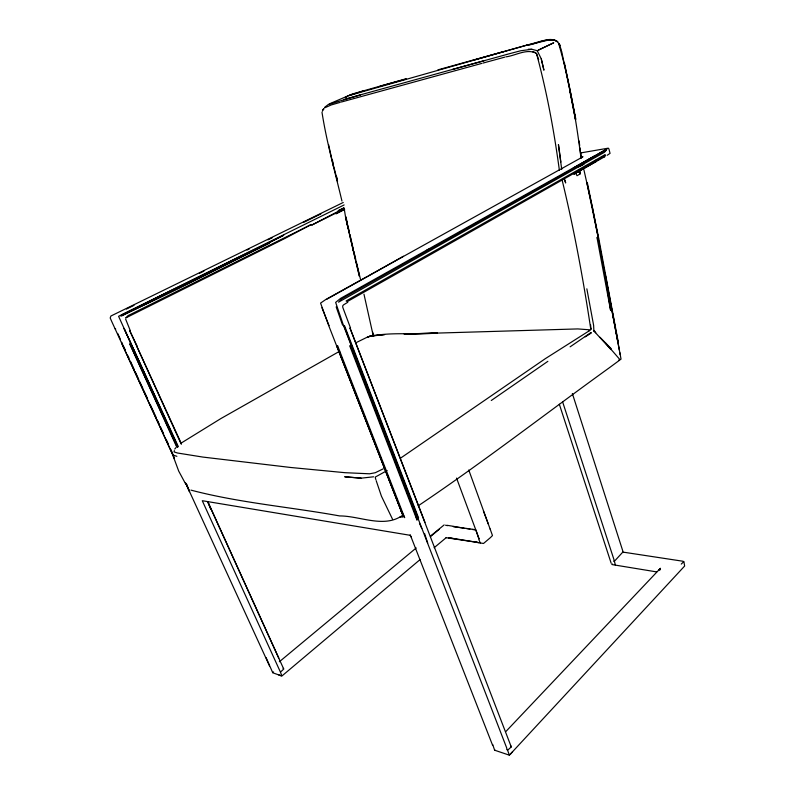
<?xml version="1.0" encoding="UTF-8"?>
<svg xmlns="http://www.w3.org/2000/svg" width="795" height="795" viewBox="0 0 795 795"><rect width="100%" height="100%" fill="white"/><g stroke="black" fill="none" stroke-linecap="round" stroke-linejoin="round"><path stroke-width="1.19" d="M590.923 328.832L590.576 324.797M321.995 112.284C326.646 142.176 334.934 171.581 341.949 201.026M683.929 561.896L684.644 566.02L509.376 755.17L494.639 750.212L492.671 744.448M494.639 750.212L494.719 749.516M373.014 335.967L373.312 335.331M273.559 671.904L272.675 672.749L281.142 675.77L282.424 675.561L420.028 559.63M336.116 213.696L344.603 209.204M174.373 450.606L174.035 451.908L177.563 453.021L202.844 457.075L290.662 467.48L344.98 472.687L369.615 473.8L375.22 472.737L383.309 468.792M590.993 329.011L589.145 330.899M322.333 111.29L323.575 108.826M490.137 529.003L492.483 535.562L490.386 537.649L483.519 543.472L475.201 542.16M373.243 335.788L363.971 294.18M538.563 50.006L553.757 42.751L537.231 50.711L531.885 49.29L528.377 49.201M375.121 477.159L387.145 470.521M612.19 563.864L611.842 564.47L612.856 564.708L656.67 571.903M322.82 110.028L323.744 108.845M174.761 449.056L175.864 447.684M683.78 561.668L681.245 564.082M480.279 542.995L478.978 539.835L479.216 538.473M579.466 173.986L580.251 173.131L579.565 171.014L580.022 173.976L577.041 175.715L575.659 173.3M510.35 754.236L512.576 751.732M505.968 731.43L660.446 568.276L658.737 570.244L659.9 568.773L660.138 569.896M323.406 109.303L323.953 108.756M281.887 675.959L280.446 672.123L283.865 668.933L283.07 668.327M593.895 331.267L593.617 325.324L586.849 288.823M173.002 454.094L173.211 455.118L176.878 456.32M509.376 755.17L507.598 750.291L511.274 746.912L510.738 745.78M430.453 536.605L439.367 529.182M434.14 547.725L446.383 537.5M324.688 107.285L328.534 104.344M279.343 661.778L416.212 547.964M430.473 536.108L444.157 524.909M570.114 346.839L591.033 332.489M619.871 359.996L609.169 367.886C545.479 413.778 483.42 462.024 418.25 505.799M537.231 50.711L541.256 58.83L543.959 69.99M605.82 149.599L573.106 168.311L608.324 148.148L580.42 152.968M491.27 400.501L547.864 361.337M345.686 97.407L347.822 96.006M181.558 442.835L220.911 418.548L339.733 351.201M325.036 107.693L331.167 104.97L340.25 102.346M400.71 458.039L545.39 358.615L588.956 330.988M345.537 97.537L347.703 96.125M590.476 329.796L590.844 329.577C583.321 279.641 574.079 229.288 562.125 180.097M585.249 336.851L591.311 333.016M581.364 165.738L583.937 164.237L576.713 165.758M347.812 302.269L343.48 304.892L342.665 305.976L342.804 307.446L350.565 328.136M580.499 166.244L573.99 167.775M582.834 156.853L325.682 299.576L320.574 303.104L328.822 325.88L402.21 513.659L402.976 517.048L400.004 516.998M607.132 155.323L610.053 153.365L608.851 148.705M596.151 161.564L573.821 174.185L604.935 156.565L604.25 156.863M368.443 275.994L403.453 256.258M426.517 250.385L428.654 249.183M594.73 155.83L340.538 298.423L335.649 302.398L343.42 325.284L506.822 748.264L506.663 749.367L507.598 750.291M326.934 299.129L336.991 293.524M337.994 292.967L367.379 276.59M402.101 515.667C383.667 528.397 359.777 515.846 339.664 515.935C290.235 506.981 239.534 502.897 190.959 490.127M121.734 315.913L269.396 243.28M121.685 314.929L272.317 240.915M338.282 210.665L343.758 207.952M344.503 208.856L311.67 225.134L344.255 208.211M336.017 213.746L344.603 209.483M343.261 202.467L110.903 316.012L110.197 317.98L111.886 321.836L174.353 458.089M303.521 222.421L320.783 213.944M355.961 342.724L367.608 336.991L372.338 335.46M126.385 309.076L133.977 305.359M199.456 273.321L203.908 271.145M247.086 250.028L249.282 248.954M267.915 239.852L272.297 237.705M344.126 204.941L118.584 316.281L177.822 447.188M338.302 210.745L343.808 208.121M329.577 103.777L352.314 94.019L405.818 78.854M328.524 104.433L360.383 94.913L343.46 99.623M623.618 552.535L622.992 551.909L614.783 560.853L613.7 561.171L614.495 561.687L615.4 565.076M446.104 537.688L479.087 542.647M363.166 90.958L348.767 95.638L526.906 45.126C535.949 45.136 551.005 33.887 558.507 43.119C569.548 80.404 576.027 119.379 581.006 157.996M373.928 335.132L367.608 336.991C390.216 331.267 414.334 335.391 437.429 332.926L404.128 334.069L577.806 328.921L589.145 329.776M472.697 60.42L504.01 51.506M437.966 69.851L540.451 41.37L548.172 39.879L555.069 40.247M506.574 54.517L360.503 94.824M341.383 102.018L481.889 63.371M380.02 86.208L406.295 78.993M452.683 69.384L484.125 60.718M483.062 63.063L504.775 57.141M526.558 45.345L547.636 40.257M506.504 54.497L520.805 50.741L531.885 49.29M505.918 56.833C515.558 55.72 527.045 48.068 536.486 53.454L538.662 59.645M580.469 157.162L582.745 156.784M373.59 476.801L361.198 478.163L344.881 476.801L361.198 478.163M618.659 360.145L621.044 359.141L605.522 275.825M475.788 529.738L453.309 526.558L464.032 528.198M577.418 171.432L578.432 171.879L578.462 170.577M548.739 40.038L555.119 40.386L557.822 41.529M136.541 345.765L181.489 443.918M453.379 538.463L448.768 537.818L454.342 538.722M624.214 552.296L683.213 561.28M447.128 525.316L454.362 526.469M466.407 528.556L469.984 529.102M472.369 529.47L474.744 529.828M454.531 538.632L477.865 542.448M445.528 525.217L447.535 525.674M554.185 40.326L556.301 40.833M532.749 51.804L535.105 52.381L536.069 53.484M278.727 674.905L281.142 675.77M336.921 346.382L402.21 513.659L401.236 511.423M115.166 328.822L115.722 329.07M283.378 668.237L207.912 502.182M593.795 330.859L610.928 349.552M599.986 337.249L611.226 348.717M605.611 343.092L619.911 359.588M280.446 672.123L202.268 500.701L409.952 535.264L411.363 537.102M594.183 330.481L595.753 332.708M272.695 672.61L266.106 657.634M560.336 45.583L558.925 43.347L561.399 50.204M185.841 484.334L178.706 471.097L173.3 456.509M424.967 522.345L349.939 327.908L511.274 746.912M614.386 560.922L562.671 402.051M478.938 538.354L456.549 478.103M269.505 665.882L185.394 482.545M392.561 519.284L381.421 496.159L376.204 480.697M427.69 543.005L424.55 533.465M185.931 483.668L189.558 491.648L186.139 483.857M492.642 745.392L410.21 534.796M123.275 345.616L125.342 350.138M127.925 355.772L128.959 358.028M130.509 361.417L134.126 369.317M135.15 371.573L138.767 379.463M139.801 381.729L142.901 388.497M143.935 390.752L147.552 398.653M150.136 404.287L156.337 417.832M157.36 420.088L159.427 424.6M160.461 426.855L163.561 433.623M166.145 439.267L168.212 443.779M170.796 449.423L172.346 452.802M122.032 344.165L174.244 458.159M178.239 446.462L124.03 328.395L177.573 446.065M177.295 447.188L129.724 343.778L176.679 446.879M117.73 333.473L120.244 338.978M121.754 342.287L122.758 344.493M208.101 502.261L278.787 658.161M181.121 444.007L129.615 330.422L136.959 345.755M373.491 335.172L372.547 331.893M130.281 330.621L125.65 319.163M419.462 523.279L421.787 528.536M578.849 170.408L579.118 171.024M536.486 53.454C546.821 91.723 554.085 130.996 559.382 170.319M329.06 325.642L321.935 307.764M186.587 484.165L188.614 489.243M578.83 170.955L580.022 173.976M208.032 502.46L210.764 509.366M483.42 511.036L488.279 523.955M336.176 306.91L342.566 325.095M468.762 470.004L490.167 529.172M476.195 530.871L478.858 538.901M622.942 551.432L572.36 393.545M611.156 563.198L559.342 404.267M375.379 477.994L375.886 479.663M336.514 176.46L337.388 179.918M333.771 166.553L337.537 181.459M583.868 169.633L592.096 206.293M353.805 251.22L355.733 259.329M356.289 261.644L360.413 279.035M353.079 249.242L359.429 275.865M353.02 249.69L359.35 276.302M348.299 227.529L349.393 232.279M349.949 234.654L353.248 248.905M333.443 166.354L328.544 144.481M541.256 58.83L543.79 70M561.658 51.357L569.747 89.895M587.366 182.88L598.824 238.838L618.043 340.936M586.958 183.148L598.506 239.076M332.29 159.537L333.522 165.39M564.41 62.755L575.868 119.27M348.011 228.254L345.795 217.542L353.209 250.246L345.686 217.84L344.205 208.668M569.578 89.795L575.421 119.349M569.816 89.865L575.54 119.389M592.126 205.975L598.456 238.758M346.034 216.896L346.968 221.755M347.425 224.19L348.121 227.837M605.422 276.253L617.655 341.154M612.637 313.588L615.38 328.236M615.837 330.68L617.665 340.439M617.635 340.578L619.355 350.138M619.782 352.523L620.14 354.63M558.378 144.67L561.727 169.375M558.517 144.66L560.872 162.091M579.148 141.013L579.674 145.574M579.943 147.86L580.469 152.421M581.314 157.967L580.837 152.501M606.366 150.136L604.458 152.292L338.551 302.16L341.771 298.821L606.366 150.136M128.353 315.496L125.719 317.96L285.047 238.371L311.411 224.448L128.353 315.496M418.567 517.933L418.13 518.221L343.838 325.463L344.543 325.761L418.567 517.933M596.3 159.606L346.103 300.977L347.286 301.593L421.221 259.856L605.383 155.522L605.144 154.588L596.3 159.606M124.447 313.866L120.661 315.893C175.745 290.851 229.815 262.847 283.755 235.231L124.447 313.866M373.054 335.649L369.894 336.275L384.591 334.576L373.054 335.649M337.706 345.994L337 346.034L401.614 511.632L404.655 517.674L337.706 345.994M350.525 345.785L349.711 345.775L417.047 520.149L415.288 513.62L350.525 345.785M598.218 238.679L596.975 237.506L610.63 310.517L605.204 275.766L598.218 238.679M565.633 182.78L564.49 179.372L565.633 182.78"/></g></svg>
